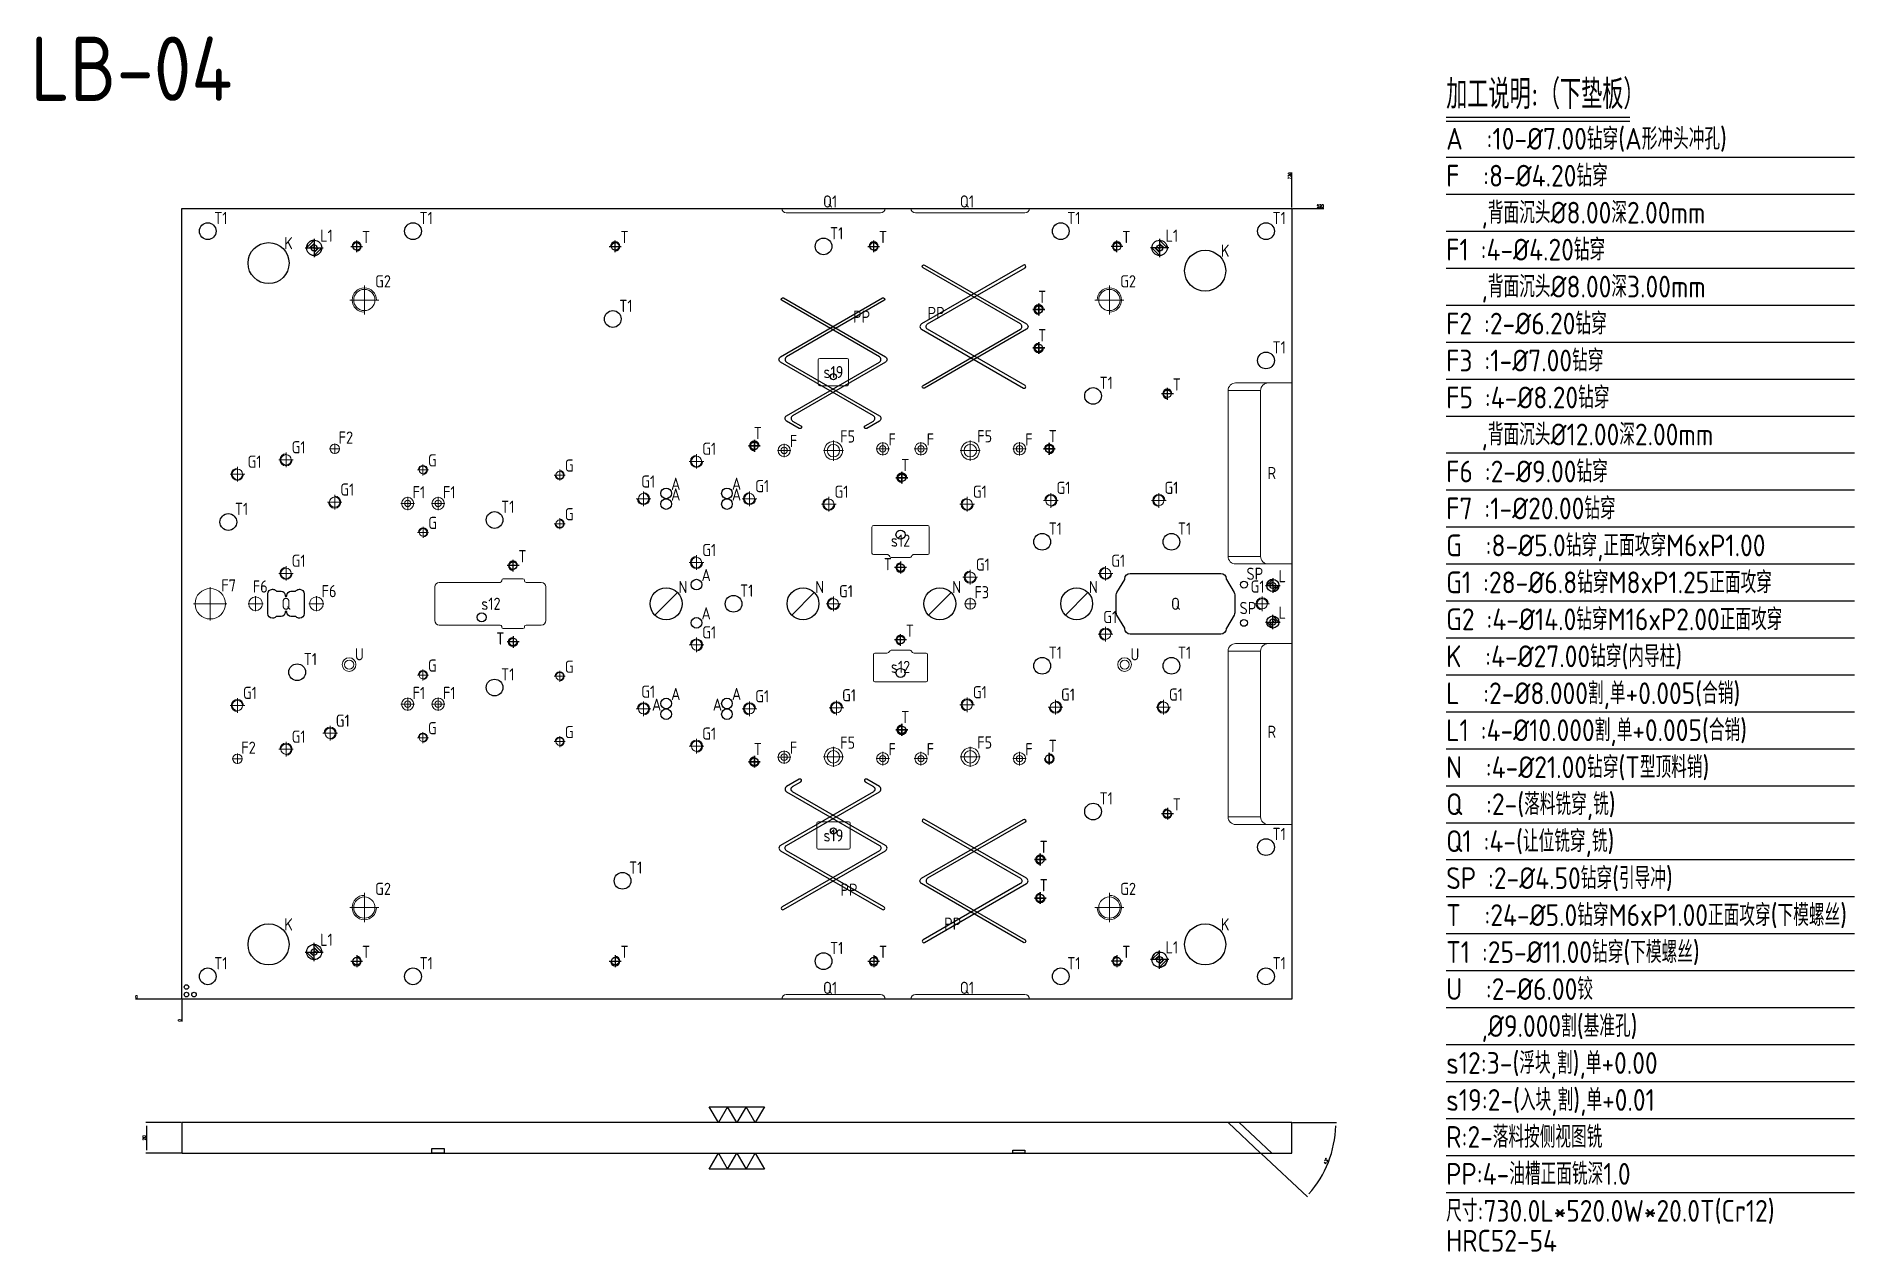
# Model space of a CAD drawing. Header units: millimetres. Extents: x 59063 to 60259, y -2394 to -1594.
import ezdxf
from ezdxf.enums import TextEntityAlignment as Align

# ---------------------------------------------------------------- set-up
doc = ezdxf.new("R2010")
doc.units = ezdxf.units.MM
for name, pattern in [('CENTER', [0]), ('DASHED', [0]), ('HIDDEN', [0])]:
    doc.linetypes.add(name, pattern=pattern)
for name, color, linetype in [('DIM', 4, 'Continuous'), ('LB', 7, 'Continuous'), ('LB_O', 40, 'Continuous'), ('LB_W', 1, 'Continuous'), ('TEXT', 4, 'Continuous')]:
    doc.layers.add(name, color=color, linetype=linetype)
doc.styles.add('gbenor', font='gbenor.shx', dxfattribs={"bigfont": 'gbcbig.shx'})
doc.styles.get("Standard").update_dxf_attribs({"font": 'txt.shx', "width": 0.85, "bigfont": 'ctxt.shx'})
doc.dimstyles.new('T-2-WX', dxfattribs={"dimtxt": 2, "dimasz": 2, "dimexe": 0.5, "dimexo": 0.5, "dimgap": 0.5, "dimtad": 1, "dimtxsty": 'Standard', "dimblk": 'OPEN30', "dimcen": 0, "dimazin": 3, "dimtfac": 1, "dimtmove": 0, "dimatfit": 3, "dimldrblk": 'OPEN30', "dimlwd": -1, "dimlwe": -1})

# ---------------------------------------------------------------- blocks, each defined once
blk = doc.blocks.new('*D7581')
at = {"layer": 'Defpoints', "color": 0}
for p in [(59158.7, -2227.5), (59158.7, -2227.5), (59158.7, -2240.5)]:
    blk.add_point(p, dxfattribs=at)
at = {"layer": 'DIM', "color": 0}
blk.add_line((59158.7, -2228), (59158.7, -2242.1), dxfattribs=at)
at = {"layer": 'DIM', "color": 0, "insert": (59157.2, -2241.5), "char_height": 2, "attachment_point": 5, "rotation": 90}
blk.add_mtext('0', dxfattribs=at)
blk = doc.blocks.new('_Open30')
blk = doc.blocks.new('*D7582')
at = {"layer": 'Defpoints', "color": 0}
for p in [(59129.9, -2227.5), (59158.7, -2227.5), (59158.7, -2227.5)]:
    blk.add_point(p, dxfattribs=at)
at = {"layer": 'DIM', "color": 0}
blk.add_line((59158.2, -2227.5), (59128.2, -2227.5), dxfattribs=at)
at = {"layer": 'DIM', "color": 0, "insert": (59128.8, -2226), "char_height": 2, "attachment_point": 5}
blk.add_mtext('0', dxfattribs=at)
blk = doc.blocks.new('*D7583')
at = {"layer": 'Defpoints', "color": 0}
for p in [(59888.7, -1707.5), (59904.7, -1707.5), (59158.7, -2227.5)]:
    blk.add_point(p, dxfattribs=at)
at = {"layer": 'DIM', "color": 0}
blk.add_line((59889.2, -1707.5), (59909.6, -1707.5), dxfattribs=at)
at = {"layer": 'DIM', "color": 0, "insert": (59907.4, -1706), "char_height": 2, "attachment_point": 5}
blk.add_mtext('520', dxfattribs=at)
blk = doc.blocks.new('*D7584')
at = {"layer": 'Defpoints', "color": 0}
for p in [(59888.7, -1688.8), (59888.7, -1707.5), (59158.7, -2227.5)]:
    blk.add_point(p, dxfattribs=at)
at = {"layer": 'DIM', "color": 0}
blk.add_line((59888.7, -1707), (59888.7, -1683.9), dxfattribs=at)
at = {"layer": 'DIM', "color": 0, "insert": (59887.2, -1686.1), "char_height": 2, "attachment_point": 5, "rotation": 90}
blk.add_mtext('730', dxfattribs=at)
blk = doc.blocks.new('*D7585')
at = {"layer": 'Defpoints', "color": 0}
for p in [(59158.7, -2308.7), (59135.4, -2328.7), (59158.7, -2328.7)]:
    blk.add_point(p, dxfattribs=at)
at = {"layer": 'DIM', "color": 0}
for p, q in [((59158.2, -2308.7), (59134.9, -2308.7)), ((59135.4, -2310.7), (59135.4, -2326.7)), ((59158.2, -2328.7), (59134.9, -2328.7))]:
    blk.add_line(p, q, dxfattribs=at)
at = {"layer": 'DIM', "color": 0, "insert": (59133.9, -2318.7), "char_height": 2, "attachment_point": 5, "rotation": 90}
blk.add_mtext('20', dxfattribs=at)
blk = doc.blocks.new('HENXIAO0')
at = {"color": 230}
for p, q in [((-0.6, 0), (0.6, 0)), ((-0.5, 0), (0, 0.5)), ((-0.3, 0), (0, 0.3)), ((-0.1, 0), (0, 0.1)), ((0, 0.6), (0, -0.6)), ((0.1, 0), (0, -0.1)), ((0.5, 0), (0, -0.5)), ((0.3, 0), (0, -0.3))]:
    blk.add_line(p, q, dxfattribs=at)
for start, end in [(90, 180), (270, 0)]:
    blk.add_arc((0, 0), 0.5, start, end, dxfattribs=at)
blk = doc.blocks.new('locater0')
for p, q in [((-0.6, 0), (0.6, 0)), ((-0.5, 0), (0, 0.5)), ((-0.3, 0), (0, 0.3)), ((-0.1, 0), (0, 0.1)), ((0, 0.6), (0, -0.6)), ((0.1, 0), (0, -0.1)), ((0.5, 0), (0, -0.5)), ((0.3, 0), (0, -0.3))]:
    blk.add_line(p, q)
for start, end in [(90, 180), (270, 0)]:
    blk.add_arc((0, 0), 0.5, start, end)
blk = doc.blocks.new('*D7586')
at = {"layer": 'Defpoints', "color": 0}
for p in [(59158.7, -2308.7), (59846.7, -2308.7), (59888.7, -2308.7), (59868.2, -2328.7), (59908.9, -2342.7)]:
    blk.add_point(p, dxfattribs=at)
at = {"layer": 'DIM', "color": 0}
for p, q in [((59889.2, -2308.7), (59918.1, -2308.7)), ((59868.5, -2329), (59898.9, -2357.4))]:
    blk.add_line(p, q, dxfattribs=at)
blk.add_arc((59846.7, -2308.7), 70.9, 318.6168, 358.3832, dxfattribs=at)
at = {"layer": 'DIM', "color": 0, "insert": (59911.2, -2334.1), "char_height": 2, "attachment_point": 5, "rotation": 68.5}
blk.add_mtext('43%%d', dxfattribs=at)

msp = doc.modelspace()

# ---------------------------------------------------------------- linework, layer by layer
at = {"layer": 'LB', "linetype": 'HIDDEN'}
for p, q in [((59846.712, -2308.693), (59868.159, -2328.693)), ((59854.043, -2308.693), (59875.491, -2328.693))]:
    msp.add_line(p, q, dxfattribs=at)
at = {"layer": 'LB'}
msp.add_lwpolyline([(59158.663, -2227.499), (59158.663, -1707.499), (59888.663, -1707.499), (59888.663, -2227.499)], close=True, dxfattribs=at)
at = {"layer": 'LB', "linetype": 'Continuous', "flags": 128}
msp.add_lwpolyline([(59888.663, -2308.693), (59158.663, -2308.693), (59158.663, -2328.693), (59888.663, -2328.693)], close=True, dxfattribs=at)
at = {"layer": 'LB', "linetype": 'HIDDEN'}
for points in [[(59323.161, -2328.693), (59323.161, -2325.693), (59331.161, -2325.693), (59331.161, -2328.693)], [(59705.163, -2328.693), (59705.163, -2326.693), (59713.163, -2326.693), (59713.163, -2328.693)]]:
    msp.add_lwpolyline(points, close=True, dxfattribs=at)
at = {"layer": 'LB_O', "color": 4, "linetype": 'CENTER', "ltscale": 0.005}
for p, q in [((59269.763, -1732.499), (59277.563, -1732.499)), ((59273.663, -1736.399), (59273.663, -1728.599)), ((59439.763, -1732.499), (59447.563, -1732.499)), ((59443.663, -1736.399), (59443.663, -1728.599)), ((59609.763, -1732.499), (59617.563, -1732.499)), ((59613.663, -1736.399), (59613.663, -1728.599)), ((59777.563, -1732.499), (59769.763, -1732.499)), ((59773.663, -1736.399), (59773.663, -1728.599)), ((59810.727, -1829.447), (59802.927, -1829.447)), ((59806.827, -1833.347), (59806.827, -1825.547)), ((59376.488, -1946.299), (59376.488, -1938.499)), ((59635.218, -1943.68), (59627.418, -1943.68)), ((59631.318, -1939.78), (59631.318, -1947.58)), ((59376.488, -1988.699), (59376.488, -1996.499)), ((59635.218, -1991.317), (59627.418, -1991.317)), ((59631.318, -1995.217), (59631.318, -1987.417)), ((59806.827, -2101.651), (59806.827, -2109.451)), ((59810.727, -2105.551), (59802.927, -2105.551)), ((59273.663, -2198.599), (59273.663, -2206.399)), ((59443.663, -2198.599), (59443.663, -2206.399)), ((59613.663, -2198.599), (59613.663, -2206.399)), ((59773.663, -2198.599), (59773.663, -2206.399)), ((59269.763, -2202.499), (59277.563, -2202.499)), ((59439.763, -2202.499), (59447.563, -2202.499)), ((59609.763, -2202.499), (59617.563, -2202.499)), ((59777.563, -2202.499), (59769.763, -2202.499))]:
    msp.add_line(p, q, dxfattribs=at)
at = {"layer": 'LB_O', "color": 4, "linetype": 'CENTER', "lineweight": 15}
for p, q in [((59288.263, -1767.754), (59269.063, -1767.754)), ((59278.663, -1777.354), (59278.663, -1758.154)), ((59759.063, -1767.754), (59778.263, -1767.754)), ((59768.663, -1777.354), (59768.663, -1758.154)), ((59259.163, -1868.962, 0), (59259.163, -1862.142, 0)), ((59554.734, -1871.05), (59554.734, -1862.25)), ((59587.163, -1860.221), (59587.163, -1873.421)), ((59619.593, -1870.05), (59619.593, -1861.25)), ((59644.734, -1870.05), (59644.734, -1861.25)), ((59677.163, -1860.221), (59677.163, -1873.421)), ((59709.593, -1870.05), (59709.593, -1861.25)), ((59231.963, -1872.852), (59222.363, -1872.852)), ((59227.163, -1868.052), (59227.163, -1877.652)), ((59255.753, -1865.552, 0), (59262.573, -1865.552, 0)), ((59317.163, -1883.052), (59317.163, -1875.852)), ((59501.963, -1873.852), (59492.363, -1873.852)), ((59497.163, -1869.052), (59497.163, -1878.652)), ((59559.134, -1866.65), (59550.334, -1866.65)), ((59580.563, -1866.821), (59593.763, -1866.821)), ((59623.993, -1865.65), (59615.193, -1865.65)), ((59649.134, -1865.65), (59640.334, -1865.65)), ((59670.563, -1866.821), (59683.763, -1866.821)), ((59713.993, -1865.65), (59705.193, -1865.65)), ((59199.963, -1882.358), (59190.363, -1882.358)), ((59195.163, -1877.558), (59195.163, -1887.158)), ((59313.563, -1879.452), (59320.763, -1879.452)), ((59403.563, -1882.852), (59410.763, -1882.852)), ((59407.163, -1879.252), (59407.163, -1886.452)), ((59254.363, -1900.648), (59263.963, -1900.648)), ((59259.163, -1895.848), (59259.163, -1905.448)), ((59307.166, -1905.901), (59307.166, -1897.101)), ((59327.161, -1905.901), (59327.161, -1897.101)), ((59457.508, -1898.419), (59467.108, -1898.419)), ((59462.308, -1893.619), (59462.308, -1903.219)), ((59536.819, -1898.419), (59527.219, -1898.419)), ((59532.019, -1893.619), (59532.019, -1903.219)), ((59584.163, -1897.28), (59584.163, -1906.88)), ((59675.163, -1897.28), (59675.163, -1906.88)), ((59725.363, -1899.519), (59734.963, -1899.519)), ((59730.163, -1904.319), (59730.163, -1894.719)), ((59805.963, -1899.519), (59796.363, -1899.519)), ((59801.163, -1904.319), (59801.163, -1894.719)), ((59311.566, -1901.501), (59302.766, -1901.501)), ((59322.761, -1901.501), (59331.561, -1901.501)), ((59407.163, -1911.252), (59407.163, -1918.452)), ((59588.963, -1902.08), (59579.363, -1902.08)), ((59679.963, -1902.08), (59670.363, -1902.08)), ((59313.733, -1920.595), (59320.933, -1920.595)), ((59317.333, -1924.195), (59317.333, -1916.995)), ((59403.563, -1914.852), (59410.763, -1914.852)), ((59497.163, -1935.619), (59497.163, -1945.219)), ((59231.963, -1947.499), (59222.363, -1947.499)), ((59227.163, -1942.699), (59227.163, -1952.299)), ((59501.963, -1940.419), (59492.363, -1940.419)), ((59677.163, -1945.199), (59677.163, -1954.799)), ((59770.963, -1947.499), (59761.363, -1947.499)), ((59766.163, -1942.699), (59766.163, -1952.299)), ((59177.333, -1978.499), (59177.333, -1956.499)), ((59681.963, -1949.999), (59672.363, -1949.999)), ((59166.333, -1967.499), (59188.333, -1967.499)), ((59202.213, -1967.499), (59212.113, -1967.499)), ((59207.163, -1972.449), (59207.163, -1962.549)), ((59242.213, -1967.499), (59252.113, -1967.499)), ((59247.163, -1972.449), (59247.163, -1962.549)), ((59591.963, -1967.499), (59582.363, -1967.499)), ((59587.163, -1962.699), (59587.163, -1972.299)), ((59673.313, -1967.499), (59681.013, -1967.499)), ((59677.163, -1971.349), (59677.163, -1963.649)), ((59873.963, -1967.499), (59864.363, -1967.499)), ((59869.163, -1972.299), (59869.163, -1962.699)), ((59766.163, -1992.299), (59766.163, -1982.699)), ((59492.363, -1994.579), (59501.963, -1994.579)), ((59497.163, -1999.379), (59497.163, -1989.779)), ((59770.963, -1987.499), (59761.363, -1987.499)), ((59313.563, -2014.407), (59320.763, -2014.407)), ((59317.163, -2018.007), (59317.163, -2010.807)), ((59403.563, -2015.146), (59410.763, -2015.146)), ((59407.163, -2018.746), (59407.163, -2011.546)), ((59195.163, -2039.15), (59195.163, -2029.55)), ((59307.166, -2029.097), (59307.166, -2037.897)), ((59327.161, -2029.097), (59327.161, -2037.897)), ((59462.308, -2041.379), (59462.308, -2031.779)), ((59532.019, -2041.379), (59532.019, -2031.779)), ((59589.163, -2040.717), (59589.163, -2031.117)), ((59675.163, -2038.717), (59675.163, -2029.117)), ((59733.163, -2030.679), (59733.163, -2040.279)), ((59804.163, -2030.679), (59804.163, -2040.279)), ((59199.963, -2034.35), (59190.363, -2034.35)), ((59311.566, -2033.497), (59302.766, -2033.497)), ((59322.761, -2033.497), (59331.561, -2033.497)), ((59457.508, -2036.579), (59467.108, -2036.579)), ((59536.819, -2036.579), (59527.219, -2036.579)), ((59593.963, -2035.917), (59584.363, -2035.917)), ((59679.963, -2033.917), (59670.363, -2033.917)), ((59728.363, -2035.479), (59737.963, -2035.479)), ((59808.963, -2035.479), (59799.363, -2035.479)), ((59251.363, -2052.64), (59260.963, -2052.64)), ((59256.163, -2057.44), (59256.163, -2047.84)), ((59313.563, -2055.546), (59320.763, -2055.546)), ((59317.163, -2059.146), (59317.163, -2051.946)), ((59407.163, -2061.746), (59407.163, -2054.546)), ((59497.163, -2065.946), (59497.163, -2056.346)), ((59195.163, -2066.036, 0), (59195.163, -2072.856, 0)), ((59222.363, -2063.146), (59231.963, -2063.146)), ((59227.163, -2067.946), (59227.163, -2058.346)), ((59403.563, -2058.146), (59410.763, -2058.146)), ((59492.363, -2061.146), (59501.963, -2061.146)), ((59559.134, -2068.348), (59550.334, -2068.348)), ((59554.734, -2063.948), (59554.734, -2072.748)), ((59580.563, -2068.177), (59593.763, -2068.177)), ((59587.163, -2074.777), (59587.163, -2061.577)), ((59619.593, -2064.948), (59619.593, -2073.748)), ((59644.734, -2064.948), (59644.734, -2073.748)), ((59670.563, -2068.177), (59683.763, -2068.177)), ((59677.163, -2074.777), (59677.163, -2061.577)), ((59709.593, -2064.948), (59709.593, -2073.748)), ((59198.573, -2069.446, 0), (59191.753, -2069.446, 0)), ((59623.993, -2069.348), (59615.193, -2069.348)), ((59649.134, -2069.348), (59640.334, -2069.348)), ((59713.993, -2069.348), (59705.193, -2069.348)), ((59278.663, -2157.644), (59278.663, -2176.844)), ((59768.663, -2157.644), (59768.663, -2176.844)), ((59288.263, -2167.244), (59269.063, -2167.244)), ((59759.063, -2167.244), (59778.263, -2167.244))]:
    msp.add_line(p, q, dxfattribs=at)
at = {"layer": 'LB_O', "lineweight": 15}
for p, q in [((59846.712, -1827.325), (59868.159, -1827.325)), ((59888.659, -1827.325), (59888.663, -1827.325)), ((59846.712, -2107.672), (59868.159, -2107.672))]:
    msp.add_line(p, q, dxfattribs=at)
at = {"layer": 'LB_O'}
for p, q in [((59484.588, -1960.074), (59469.739, -1974.924)), ((59574.588, -1960.074), (59559.739, -1974.924)), ((59664.588, -1960.074), (59649.739, -1974.924)), ((59754.588, -1960.074), (59739.739, -1974.924))]:
    msp.add_line(p, q, dxfattribs=at)
at = {"layer": 'LB_O', "linetype": 'Continuous', "lineweight": 18}
for points in [[(59553.163, -1707.499, 0.41421356), (59556.163, -1710.499), (59618.163, -1710.499, 0.41421356), (59621.163, -1707.499)], [(59638.163, -1707.499, 0.41421356), (59641.163, -1710.499), (59713.163, -1710.499, 0.41421356), (59716.163, -1707.499)], [(59553.163, -2227.499, -0.41421356), (59556.163, -2224.499), (59618.163, -2224.499, -0.41421356), (59621.163, -2227.499)], [(59638.163, -2227.499, -0.41421356), (59641.163, -2224.499), (59713.163, -2224.499, -0.41421356), (59716.163, -2227.499)]]:
    msp.add_lwpolyline(points, format="xyb", dxfattribs=at)
at = {"layer": 'LB_O'}
for points in [[(59649.108, -1786.965, -0.57735027), (59649.108, -1783.501), (59713.174, -1746.513, 1), (59712.174, -1744.781), (59645.108, -1783.501, 0.57735027), (59645.108, -1786.965), (59712.174, -1825.685, 1), (59713.174, -1823.953)], [(59710.174, -1786.965, 0.57735027), (59710.174, -1783.501), (59646.108, -1746.513, -1), (59647.108, -1744.781), (59714.174, -1783.501, -0.57735027), (59714.174, -1786.965), (59647.108, -1825.685, -1), (59646.108, -1823.953)], [(59608.062, -1850.42), (59613.424, -1847.325, 0.57735027), (59613.424, -1843.86), (59552.358, -1808.604, -0.57735027), (59552.358, -1805.14), (59619.424, -1766.42, -1), (59620.424, -1768.152), (59556.358, -1805.14, 0.57735027), (59556.358, -1808.604), (59617.424, -1843.86, -0.57735027), (59617.424, -1847.325), (59609.062, -1852.152, -1)], [(59564.72, -1852.152), (59556.358, -1847.325, -0.57735027), (59556.358, -1843.86), (59617.424, -1808.604, 0.57735027), (59617.424, -1805.14), (59553.358, -1768.152, -1), (59554.358, -1766.42), (59621.424, -1805.14, -0.57735027), (59621.424, -1808.604), (59560.358, -1843.86, 0.57735027), (59560.358, -1847.325), (59565.72, -1850.42, -1)], [(59725.214, -1774.02, 2.41421356), (59722.214, -1777.02, -2.41421356)], [(59725.214, -1799.28, -2.41421356), (59722.214, -1796.28, 2.41421356)], [(59538.163, -1863.65, 2.41421356), (59535.163, -1866.65, -2.41421356)], [(59726.163, -1865.65, -2.41421356), (59729.163, -1868.65, 2.41421356)], [(59635.163, -1884.6, 2.41421356), (59632.163, -1887.6, -2.41421356)], [(59635.163, -2050.398, -2.41421356), (59632.163, -2047.398, 2.41421356)], [(59538.163, -2071.348, -2.41421356), (59535.163, -2068.348, 2.41421356)], [(59726.163, -2069.348, 2.41421356), (59729.163, -2066.348, -2.41421356)], [(59608.062, -2084.578), (59613.424, -2087.673, -0.57735027), (59613.424, -2091.138), (59552.358, -2126.394, 0.57735027), (59552.358, -2129.858), (59619.424, -2168.578, 1), (59620.424, -2166.846), (59556.358, -2129.858, -0.57735027), (59556.358, -2126.394), (59617.424, -2091.138, 0.57735027), (59617.424, -2087.673), (59609.062, -2082.846, 1)], [(59564.72, -2082.846), (59556.358, -2087.673, 0.57735027), (59556.358, -2091.138), (59617.424, -2126.394, -0.57735027), (59617.424, -2129.858), (59553.358, -2166.846, 1), (59554.358, -2168.578), (59621.424, -2129.858, 0.57735027), (59621.424, -2126.394), (59560.358, -2091.138, -0.57735027), (59560.358, -2087.673), (59565.72, -2084.578, 1)], [(59649.108, -2148.033, 0.57735027), (59649.108, -2151.497), (59713.174, -2188.485, -1), (59712.174, -2190.217), (59645.108, -2151.497, -0.57735027), (59645.108, -2148.033), (59712.174, -2109.313, -1), (59713.174, -2111.045)], [(59710.174, -2148.033, -0.57735027), (59710.174, -2151.497), (59646.108, -2188.485, 1), (59647.108, -2190.217), (59714.174, -2151.497, 0.57735027), (59714.174, -2148.033), (59647.108, -2109.313, 1), (59646.108, -2111.045)], [(59726.214, -2135.718, 2.41421356), (59723.214, -2138.718, -2.41421356)], [(59726.214, -2160.978, -2.41421356), (59723.214, -2157.978, 2.41421356)]]:
    msp.add_lwpolyline(points, format="xyb", close=True, dxfattribs=at)
at = {"layer": 'LB_O', "color": 4, "linetype": 'CENTER', "ltscale": 0.005}
for points in [[(59726.114, -1774.02), (59718.314, -1774.02)], [(59722.214, -1777.92), (59722.214, -1770.12)], [(59726.114, -1799.28), (59718.314, -1799.28)], [(59722.214, -1795.38), (59722.214, -1803.18)], [(59539.063, -1863.65), (59531.263, -1863.65)], [(59535.163, -1867.55), (59535.163, -1859.75)], [(59729.163, -1869.55), (59729.163, -1861.75)], [(59725.263, -1865.65), (59733.063, -1865.65)], [(59636.063, -1884.6), (59628.263, -1884.6)], [(59632.163, -1888.5), (59632.163, -1880.7)], [(59636.063, -2050.398), (59628.263, -2050.398)], [(59632.163, -2046.498), (59632.163, -2054.298)], [(59535.163, -2067.448), (59535.163, -2075.248)], [(59729.163, -2065.448), (59729.163, -2073.248)], [(59539.063, -2071.348), (59531.263, -2071.348)], [(59727.114, -2135.718), (59719.314, -2135.718)], [(59723.214, -2139.618), (59723.214, -2131.818)], [(59727.114, -2160.978), (59719.314, -2160.978)], [(59723.214, -2157.078), (59723.214, -2164.878)]]:
    msp.add_lwpolyline(points, close=True, dxfattribs=at)
at = {"layer": 'LB_O', "lineweight": 15}
for points in [[(59851.712, -1941.325, -0.41421356), (59846.712, -1936.325), (59846.712, -1827.325, -0.41421356), (59851.712, -1822.325), (59888.659, -1822.325), (59888.659, -1941.325)], [(59873.159, -1941.325, -0.41421356), (59868.159, -1936.325), (59868.159, -1827.325, -0.41421356), (59873.159, -1822.325), (59888.659, -1822.325), (59888.659, -1941.325)], [(59851.712, -1993.672, 0.41421356), (59846.712, -1998.672), (59846.712, -2107.672, 0.41421356), (59851.712, -2112.672), (59888.659, -2112.672), (59888.659, -1993.672)], [(59873.159, -1993.672, 0.41421356), (59868.159, -1998.672), (59868.159, -2107.672, 0.41421356), (59873.159, -2112.672), (59888.659, -2112.672), (59888.659, -1993.672)]]:
    msp.add_lwpolyline(points, format="xyb", close=True, dxfattribs=at)
for points in [[(59846.712, -1936.325), (59868.159, -1936.325)], [(59888.659, -1936.325), (59888.663, -1936.325)], [(59846.712, -1998.672), (59868.159, -1998.672)]]:
    msp.add_lwpolyline(points, dxfattribs=at)
at = {"layer": 'LB_O', "color": 4, "linetype": 'CENTER', "ltscale": 0.005}
for points in [[(59380.388, -1942.399), (59372.588, -1942.399)], [(59380.388, -1992.599), (59372.588, -1992.599)]]:
    msp.add_lwpolyline(points, dxfattribs=at)
at = {"layer": 'LB_O'}
for points in [[(59379.488, -1942.399, 2.41421356), (59376.488, -1945.399)], [(59379.488, -1992.599, -2.41421356), (59376.488, -1989.599)]]:
    msp.add_lwpolyline(points, format="xyb", dxfattribs=at)
at = {"layer": 'LB_O', "linetype": 'Continuous'}
for points in [[(59773.591, -1960.091), (59778.721, -1951.541, 0.13593296), (59778.863, -1951.027), (59778.863, -1950.999, -0.41421356), (59782.363, -1947.499), (59841.963, -1947.499, -0.41421356), (59845.463, -1950.999), (59845.463, -1951.027, 0.13592992), (59845.606, -1951.541), (59850.736, -1960.091, -0.13593296), (59851.163, -1961.635), (59851.163, -1973.363, -0.13593296), (59850.736, -1974.907), (59845.606, -1983.456, 0.13593296), (59845.463, -1983.971), (59845.463, -1983.999, -0.41421356), (59841.963, -1987.499), (59782.363, -1987.499, -0.41421356), (59778.863, -1983.999), (59778.863, -1983.971, 0.13592992), (59778.721, -1983.456), (59773.591, -1974.907, -0.13593296), (59773.163, -1973.363), (59773.163, -1961.635, -0.13593296)], [(59233.612, -1975.92, 0.19454443), (59233.265, -1975.779), (59230.413, -1975.779, -0.41421356), (59227.663, -1973.029), (59227.663, -1972.499), (59226.663, -1972.499), (59226.663, -1973.029, -0.41421356), (59223.913, -1975.779), (59221.062, -1975.779, 0.19454443), (59220.714, -1975.92), (59220.47, -1976.156, -0.19454443), (59218.385, -1976.999), (59218.163, -1976.999, -0.41421356), (59215.163, -1973.999), (59215.163, -1960.999, -0.41421356), (59218.163, -1957.999), (59218.385, -1957.999, -0.19454443), (59220.47, -1958.842), (59220.714, -1959.078, 0.19454443), (59221.062, -1959.219), (59223.913, -1959.219, -0.41421356), (59226.663, -1961.969), (59226.663, -1962.499), (59227.663, -1962.499), (59227.663, -1961.969, -0.41421356), (59230.413, -1959.219), (59233.265, -1959.219, 0.19454443), (59233.612, -1959.078), (59233.857, -1958.842, -0.19454443), (59235.942, -1957.999), (59236.163, -1957.999, -0.41421356), (59239.163, -1960.999), (59239.163, -1973.999, -0.41421356), (59236.163, -1976.999), (59235.942, -1976.999, -0.19454443), (59233.857, -1976.156)]]:
    msp.add_lwpolyline(points, format="xyb", close=True, dxfattribs=at)
at = {"layer": 'LB_O'}
for centre, radius in [((59175.663, -1722.499), 5.5), ((59310.663, -1722.499), 5.5), ((59736.663, -1722.499), 5.5), ((59871.663, -1722.499), 5.5), ((59215.663, -1743.499), 13.5), ((59273.663, -1732.499), 2.5), ((59443.663, -1732.499), 2.5), ((59580.663, -1732.499), 5.5), ((59613.663, -1732.499), 2.5), ((59773.663, -1732.499), 2.5), ((59831.663, -1748.499), 13.5), ((59442.067, -1780.24), 5.5), ((59722.214, -1774.02), 2.5), ((59722.214, -1799.28), 2.5), ((59871.663, -1807.499), 5.5), ((59757.913, -1830.846), 5.5), ((59806.827, -1829.447), 2.5), ((59535.163, -1863.65), 2.5), ((59729.163, -1865.65), 2.5), ((59632.163, -1884.6), 2.5), ((59477.163, -1894.919), 3.5), ((59477.163, -1901.919), 3.5), ((59517.163, -1894.919), 3.5), ((59517.163, -1901.919), 3.5), ((59189.213, -1913.741), 5.5), ((59364.329, -1912.402), 5.5), ((59724.446, -1926.719), 5.5), ((59809.446, -1926.719), 5.5), ((59376.488, -1942.399), 2.5), ((59631.318, -1943.68), 2.5), ((59497.163, -1954.919), 3.5), ((59521.48, -1967.499), 5.5), ((59497.163, -1980.079), 3.5), ((59376.488, -1992.599), 2.5), ((59631.318, -1991.317), 2.5), ((59234.502, -2012.529), 5.5), ((59724.446, -2008.278), 5.5), ((59809.446, -2008.278), 5.5), ((59364.329, -2022.596), 5.5), ((59477.163, -2033.079), 3.5), ((59517.163, -2033.079), 3.5), ((59477.163, -2040.079), 3.5), ((59517.163, -2040.079), 3.5), ((59632.163, -2050.398), 2.5), ((59729.163, -2069.348), 2.5), ((59535.163, -2071.348), 2.5), ((59757.913, -2104.152), 5.5), ((59806.827, -2105.551), 2.5), ((59871.663, -2127.499), 5.5), ((59723.214, -2135.718), 2.5), ((59448.474, -2149.634), 5.5), ((59723.214, -2160.978), 2.5), ((59215.663, -2191.499), 13.5), ((59831.663, -2191.499), 13.5), ((59273.663, -2202.499), 2.5), ((59443.663, -2202.499), 2.5), ((59580.663, -2202.499), 5.5), ((59613.663, -2202.499), 2.5), ((59773.663, -2202.499), 2.5), ((59175.663, -2212.499), 5.5), ((59310.663, -2212.499), 5.5), ((59736.663, -2212.499), 5.5), ((59871.663, -2212.499), 5.5)]:
    msp.add_circle(centre, radius, dxfattribs=at)
at = {"layer": 'LB_O', "color": 3}
for centre, radius in [((59245.663, -1733.499), 2), ((59801.663, -1733.499), 2), ((59587.163, -1818.152), 2), ((59631.318, -1922.06), 3), ((59876.163, -1955.499), 2), ((59355.877, -1976.36), 3), ((59876.163, -1979.499), 2), ((59631.318, -2012.937), 3), ((59587.163, -2116.846), 2), ((59245.663, -2196.499), 2), ((59801.663, -2201.499), 2)]:
    msp.add_circle(centre, radius, dxfattribs=at)
at = {"layer": 'LB_O', "linetype": 'Continuous', "lineweight": 15}
for centre, radius in [((59278.663, -1767.754), 7), ((59768.663, -1767.754), 7), ((59259.163, -1865.552, 0), 3.1), ((59554.734, -1866.65), 2.1), ((59587.163, -1866.821), 4.1), ((59619.593, -1865.65), 2.1), ((59644.734, -1865.65), 2.1), ((59677.163, -1866.821), 4.1), ((59709.593, -1865.65), 2.1), ((59227.163, -1872.852), 3.4), ((59317.163, -1879.452), 2.5), ((59497.163, -1873.852), 3.4), ((59195.163, -1882.358), 3.4), ((59407.163, -1882.852), 2.5), ((59259.163, -1900.648), 3.4), ((59307.166, -1901.501), 2.1), ((59327.161, -1901.501), 2.1), ((59462.308, -1898.419), 3.4), ((59532.019, -1898.419), 3.4), ((59584.163, -1902.08), 3.4), ((59675.163, -1902.08), 3.4), ((59730.163, -1899.519), 3.4), ((59801.163, -1899.519), 3.4), ((59407.163, -1914.852), 2.5), ((59317.333, -1920.595), 2.5), ((59497.163, -1940.419), 3.4), ((59227.163, -1947.499), 3.4), ((59677.163, -1949.999), 3.4), ((59766.163, -1947.499), 3.4), ((59177.333, -1967.499), 10), ((59207.163, -1967.499), 4.5), ((59247.163, -1967.499), 4.5), ((59587.163, -1967.499), 3.4), ((59677.163, -1967.499), 3.5), ((59869.163, -1967.499), 3.4), ((59766.163, -1987.499), 3.4), ((59497.163, -1994.579), 3.4), ((59317.163, -2014.407), 2.5), ((59407.163, -2015.146), 2.5), ((59195.163, -2034.35), 3.4), ((59307.166, -2033.497), 2.1), ((59327.161, -2033.497), 2.1), ((59589.163, -2035.917), 3.4), ((59675.163, -2033.917), 3.4), ((59733.163, -2035.479), 3.4), ((59804.163, -2035.479), 3.4), ((59462.308, -2036.579), 3.4), ((59532.019, -2036.579), 3.4), ((59256.163, -2052.64), 3.4), ((59317.163, -2055.546), 2.5), ((59407.163, -2058.146), 2.5), ((59195.163, -2069.446, 0), 3.1), ((59227.163, -2063.146), 3.4), ((59497.163, -2061.146), 3.4), ((59554.734, -2068.348), 2.1), ((59587.163, -2068.177), 4.1), ((59619.593, -2069.348), 2.1), ((59644.734, -2069.348), 2.1), ((59677.163, -2068.177), 4.1), ((59709.593, -2069.348), 2.1), ((59278.663, -2167.244), 7), ((59768.663, -2167.244), 7)]:
    msp.add_circle(centre, radius, dxfattribs=at)
at = {"layer": 'LB_O', "color": 52, "linetype": 'DASHED', "lineweight": 15}
for centre, radius in [((59554.734, -1866.65), 4), ((59587.163, -1866.821), 6), ((59619.593, -1865.65), 4), ((59644.734, -1865.65), 4), ((59677.163, -1866.821), 6), ((59709.593, -1865.65), 4), ((59307.166, -1901.501), 4), ((59327.161, -1901.501), 4), ((59307.166, -2033.497), 4), ((59327.161, -2033.497), 4), ((59554.734, -2068.348), 4), ((59587.163, -2068.177), 6), ((59619.593, -2069.348), 4), ((59644.734, -2069.348), 4), ((59677.163, -2068.177), 6), ((59709.593, -2069.348), 4)]:
    msp.add_circle(centre, radius, dxfattribs=at)
at = {"layer": 'LB_O', "linetype": 'Continuous'}
for centre, radius in [((59477.163, -1967.499), 10.5), ((59567.163, -1967.499), 10.5), ((59657.163, -1967.499), 10.5), ((59747.163, -1967.499), 10.5), ((59857.163, -1954.919), 2.25), ((59857.163, -1980.079), 2.25)]:
    msp.add_circle(centre, radius, dxfattribs=at)
at = {"layer": 'LB_O', "linetype": 'Continuous', "lineweight": 18}
for centre in [(59268.663, -2007.499), (59778.663, -2007.499)]:
    msp.add_circle(centre, 3, dxfattribs=at)
at = {"layer": 'LB_O'}
for centre, start, end in [((59273.663, -1732.499), 270, 180), ((59443.663, -1732.499), 270, 180), ((59613.663, -1732.499), 270, 180), ((59773.663, -1732.499), 0, 270), ((59806.827, -1829.447), 0, 270), ((59631.318, -1943.68), 90, 0), ((59631.318, -1991.317), 0, 270), ((59806.827, -2105.551), 90, 0), ((59273.663, -2202.499), 180, 90), ((59443.663, -2202.499), 180, 90), ((59613.663, -2202.499), 180, 90), ((59773.663, -2202.499), 90, 0)]:
    msp.add_arc(centre, 3, start, end, dxfattribs=at)
at = {"layer": 'LB_O', "linetype": 'Continuous', "lineweight": 15}
for centre, radius, start, end in [((59278.663, -1767.754), 8, 0, 270), ((59768.663, -1767.754), 8, 270, 180), ((59227.163, -1872.852), 4, 90, 0), ((59317.163, -1879.452), 3, 270, 180), ((59497.163, -1873.852), 4, 90, 0), ((59195.163, -1882.358), 4, 90, 0), ((59407.163, -1882.852), 3, 180, 90), ((59259.163, -1900.648), 4, 180, 90), ((59462.308, -1898.419), 4, 180, 90), ((59532.019, -1898.419), 4, 90, 0), ((59584.163, -1902.08), 4, 90, 0), ((59675.163, -1902.08), 4, 90, 0), ((59730.163, -1899.519), 4, 270, 180), ((59801.163, -1899.519), 4, 0, 270), ((59407.163, -1914.852), 3, 180, 90), ((59317.333, -1920.595), 3, 270, 180), ((59497.163, -1940.419), 4, 90, 0), ((59227.163, -1947.499), 4, 90, 0), ((59677.163, -1949.999), 4, 90, 0), ((59766.163, -1947.499), 4, 90, 0), ((59587.163, -1967.499), 4, 90, 0), ((59869.163, -1967.499), 4, 0, 270), ((59766.163, -1987.499), 4, 0, 270), ((59497.163, -1994.579), 4, 270, 180), ((59317.163, -2014.407), 3, 270, 180), ((59407.163, -2015.146), 3, 270, 180), ((59195.163, -2034.35), 4, 0, 270), ((59462.308, -2036.579), 4, 270, 180), ((59532.019, -2036.579), 4, 0, 270), ((59589.163, -2035.917), 4, 0, 270), ((59675.163, -2033.917), 4, 0, 270), ((59733.163, -2035.479), 4, 180, 90), ((59804.163, -2035.479), 4, 90, 0), ((59256.163, -2052.64), 4, 270, 180), ((59317.163, -2055.546), 3, 270, 180), ((59407.163, -2058.146), 3, 270, 180), ((59227.163, -2063.146), 4, 270, 180), ((59497.163, -2061.146), 4, 270, 180), ((59278.663, -2167.244), 8, 90, 0), ((59768.663, -2167.244), 8, 180, 90)]:
    msp.add_arc(centre, radius, start, end, dxfattribs=at)
at = {"layer": 'LB_W', "linetype": 'Continuous', "lineweight": 15}
for points in [[(59577.163, -1807.152), (59577.163, -1823.152, 0.41421356), (59578.163, -1824.152), (59596.163, -1824.152, 0.41421356), (59597.163, -1823.152), (59597.163, -1807.152, 0.41421356), (59596.163, -1806.152), (59578.163, -1806.152, 0.41421356)], [(59649.168, -1935.1), (59640.316, -1935.1, 0.31447738), (59638.457, -1936.398, -0.31447738), (59637.594, -1937), (59625.043, -1937, -0.31447738), (59624.179, -1936.398, 0.31447738), (59622.321, -1935.1), (59613.468, -1935.1, -0.41421356), (59612.498, -1934.13), (59612.498, -1917.03, -0.41421356), (59613.468, -1916.06), (59649.168, -1916.06, -0.41421356), (59650.138, -1917.03), (59650.138, -1934.13, -0.41421356)], [(59369.018, -1982.549), (59369.018, -1982.899, 0.41421356), (59369.988, -1983.869), (59382.988, -1983.869, 0.41421356), (59383.958, -1982.899), (59383.958, -1982.549, -0.41421356), (59384.988, -1981.519), (59395.037, -1981.519, 0.41421356), (59398.007, -1978.549), (59398.007, -1956.449, 0.41421356), (59395.037, -1953.479), (59384.988, -1953.479, -0.41421356), (59383.958, -1952.449), (59383.958, -1952.099, 0.41421356), (59382.988, -1951.129), (59369.988, -1951.129, 0.41421356), (59369.018, -1952.099), (59369.018, -1952.449, -0.41421356), (59367.988, -1953.479), (59327.939, -1953.479, 0.41421356), (59324.969, -1956.449), (59324.969, -1978.549, 0.41421356), (59327.939, -1981.519), (59367.988, -1981.519, -0.41421356)], [(59648.168, -1999.897), (59640.316, -1999.897, -0.31447738), (59638.457, -1998.6, 0.31447738), (59637.594, -1997.997), (59625.043, -1997.997, 0.31447738), (59624.179, -1998.6, -0.31447738), (59622.321, -1999.897), (59614.468, -1999.897, 0.41421356), (59613.498, -2000.867), (59613.498, -2017.967, 0.41421356), (59614.468, -2018.937), (59648.168, -2018.937, 0.41421356), (59649.138, -2017.967), (59649.138, -2000.867, 0.41421356)], [(59576.163, -2127.846), (59576.163, -2111.846, -0.41421356), (59577.163, -2110.846), (59597.163, -2110.846, -0.41421356), (59598.163, -2111.846), (59598.163, -2127.846, -0.41421356), (59597.163, -2128.846), (59577.163, -2128.846, -0.41421356)]]:
    msp.add_lwpolyline(points, format="xyb", close=True, dxfattribs=at)
at = {"layer": 'LB_W', "linetype": 'Continuous'}
for centre in [(59245.663, -1733.499), (59801.663, -1733.499), (59245.663, -2196.499), (59801.663, -2201.499)]:
    msp.add_circle(centre, 5, dxfattribs=at)
at = {"layer": 'LB_W', "color": 1}
for centre in [(59876.163, -1955.499), (59876.163, -1979.499)]:
    msp.add_circle(centre, 4, dxfattribs=at)
at = {"layer": 'LB_W', "linetype": 'Continuous', "lineweight": 18}
for centre in [(59268.663, -2007.499), (59778.663, -2007.499)]:
    msp.add_circle(centre, 4.5, dxfattribs=at)
at = {"layer": 'TEXT', "color": 3}
for p, q in [((59990.166, -1647.626), (60110.974, -1647.626)), ((59990.166, -1650.129), (60110.974, -1650.129)), ((59990.166, -1673.867), (60258.799, -1673.867)), ((59990.166, -1698.177), (60258.799, -1698.177)), ((59990.166, -1722.487), (60258.799, -1722.487)), ((59990.166, -1746.797), (60258.799, -1746.797)), ((59990.166, -1771.107), (60258.799, -1771.107)), ((59990.166, -1795.417), (60258.799, -1795.417)), ((59990.166, -1819.727), (60258.799, -1819.727)), ((59990.166, -1844.037), (60258.799, -1844.037)), ((59990.166, -1868.347), (60258.799, -1868.347)), ((59990.166, -1892.657), (60258.799, -1892.657)), ((59990.166, -1916.967), (60258.799, -1916.967)), ((59990.166, -1941.277), (60258.799, -1941.277)), ((59990.166, -1965.587), (60258.799, -1965.587)), ((59990.166, -1989.897), (60258.799, -1989.897)), ((59990.166, -2014.207), (60258.799, -2014.207)), ((59990.166, -2038.517), (60258.799, -2038.517)), ((59990.166, -2062.827), (60258.799, -2062.827)), ((59990.166, -2087.137), (60258.799, -2087.137)), ((59990.166, -2111.447), (60258.799, -2111.447)), ((59990.166, -2135.757), (60258.799, -2135.757)), ((59990.166, -2160.067), (60258.799, -2160.067)), ((59990.166, -2184.377), (60258.799, -2184.377)), ((59990.166, -2208.687), (60258.799, -2208.687)), ((59990.166, -2232.997), (60258.799, -2232.997)), ((59990.166, -2257.307), (60258.799, -2257.307)), ((59990.166, -2281.617), (60258.799, -2281.617)), ((59990.166, -2305.927), (60258.799, -2305.927)), ((59990.166, -2330.237), (60258.799, -2330.237)), ((59990.166, -2354.547), (60258.799, -2354.547))]:
    msp.add_line(p, q, dxfattribs=at)
at = {"layer": 'TEXT', "color": 4}
for points in [[(59541.85, -2298.193), (59535.788, -2308.693), (59529.726, -2298.193), (59523.663, -2308.693), (59517.601, -2298.193), (59511.539, -2308.693), (59505.477, -2298.193), (59541.85, -2298.193)], [(59505.477, -2339.193), (59511.539, -2328.693), (59517.601, -2339.193), (59523.663, -2328.693), (59529.726, -2339.193), (59535.788, -2328.693), (59541.85, -2339.193), (59505.477, -2339.193)]]:
    msp.add_lwpolyline(points, close=True, dxfattribs=at)
for centre in [(59161.663, -2219.499), (59161.663, -2224.499), (59166.663, -2224.499)]:
    msp.add_circle(centre, 1.5, dxfattribs=at)

# ---------------------------------------------------------------- block references
at = {"layer": 'LB_W', "linetype": 'Continuous', "yscale": 10, "zscale": 10}
for p, xscale in [((59245.663, -1733.499), 10), ((59801.663, -1733.499), -10)]:
    msp.add_blockref('locater0', p, dxfattribs=dict(at, xscale=xscale))
at = {"layer": 'LB_W', "color": 1, "xscale": 8, "yscale": 8, "zscale": 8}
msp.add_blockref('HENXIAO0', (59876.163, -1955.499), dxfattribs=at)
at = {"layer": 'LB_W', "color": 1, "xscale": -8, "yscale": 8, "zscale": 8, "rotation": 180}
msp.add_blockref('HENXIAO0', (59876.163, -1979.499), dxfattribs=at)
at = {"layer": 'LB_W', "linetype": 'Continuous', "yscale": 10, "zscale": 10}
for p, xscale, rotation in [((59245.663, -2196.499), -10, 179.9999999999802), ((59801.663, -2201.499), 10, 180.0000000000196)]:
    msp.add_blockref('locater0', p, dxfattribs=dict(at, xscale=xscale, rotation=rotation))

# ---------------------------------------------------------------- texts
at = {"layer": 'TEXT', "linetype": 'Continuous', "lineweight": 20, "style": 'gbenor'}
msp.add_text('LB-04', height=42.2498, dxfattribs=at).set_placement((59059.103, -1636.79))
at = {"layer": 'TEXT', "color": 4, "style": 'gbenor'}
for s, height, p in [('加工说明:（下垫板）', 19.305, (59990.166, -1642.121)), ('A  :10-%%c7.00钻穿(A形冲头冲孔)', 14.3, (59990.166, -1668.862)), ('F  :8-%%c4.20钻穿', 14.3, (59990.166, -1693.172)), ('   ,背面沉头%%c8.00深2.00mm', 14.3, (59990.166, -1717.482)), ('F1 :4-%%c4.20钻穿', 14.3, (59990.166, -1741.792)), ('   ,背面沉头%%c8.00深3.00mm', 14.3, (59990.166, -1766.102)), ('F2 :2-%%c6.20钻穿', 14.3, (59990.166, -1790.412)), ('F3 :1-%%c7.00钻穿', 14.3, (59990.166, -1814.722)), ('F5 :4-%%C8.20钻穿', 14.3, (59990.166, -1839.032)), ('   ,背面沉头%%c12.00深2.00mm', 14.3, (59990.166, -1863.342)), ('F6 :2-%%c9.00钻穿', 14.3, (59990.166, -1887.652)), ('F7 :1-%%c20.00钻穿', 14.3, (59990.166, -1911.962)), ('G  :8-%%C5.0钻穿,正面攻穿M6xP1.00 ', 14.3, (59990.166, -1936.272)), ('G1 :28-%%c6.8钻穿M8xP1.25正面攻穿', 14.3, (59990.166, -1960.582)), ('G2 :4-%%c14.0钻穿M16xP2.00正面攻穿', 14.3, (59990.166, -1984.892)), ('K  :4-%%c27.00钻穿(内导柱)', 14.3, (59990.166, -2009.202)), ('N  :4-%%c21.00钻穿(T型顶料销)', 14.3, (59990.166, -2082.132)), ('Q  :2-(落料铣穿,铣)', 14.3, (59990.166, -2106.442)), ('Q1 :4-(让位铣穿,铣)', 14.3, (59990.166, -2130.752)), ('SP :2-%%c4.50钻穿(引导冲)', 14.3, (59990.166, -2155.062)), ('T  :24-%%C5.0钻穿M6xP1.00正面攻穿(下模螺丝)', 14.3, (59990.166, -2179.372)), ('T1 :25-%%c11.00钻穿(下模螺丝)', 14.3, (59990.166, -2203.682)), ('R:2-落料按侧视图铣', 14.3, (59990.166, -2325.232)), ('PP:4-油槽正面铣深1.0', 14.3, (59990.166, -2349.542)), ('尺寸:730.0L*520.0W*20.0T(Cr12)', 14.3, (59990.166, -2373.852)), ('HRC52-54', 14.3, (59990.166, -2393.505))]:
    msp.add_text(s, height=height, dxfattribs=at).set_placement(p)
for s, p in [('T1', (59184.314, -1713.849)), ('T1', (59319.314, -1713.849)), ('Q1 ', (59587.163, -1702.962)), ('Q1 ', (59677.163, -1702.967)), ('T1', (59745.314, -1713.849)), ('T1', (59880.314, -1713.849)), ('L1', (59253.724, -1725.438)), ('T1', (59589.314, -1723.849)), ('L1', (59809.724, -1725.438)), ('K', (59228.804, -1730.359)), ('T', (59279.792, -1726.371)), ('T', (59449.792, -1726.371)), ('T', (59619.792, -1726.371)), ('T', (59779.792, -1726.371)), ('K', (59844.804, -1735.359)), ('G2', (59290.948, -1755.469)), ('G2', (59780.948, -1755.469)), ('T1', (59450.717, -1771.59)), ('T', (59724.457, -1765.649)), ('PP', (59605.709, -1778.715)), ('PP', (59654.695, -1776.271)), ('T', (59724.457, -1790.909)), ('T1', (59880.314, -1798.849)), ('s19', (59587.163, -1815.152)), ('T1', (59766.563, -1822.196)), ('T', (59812.956, -1823.318)), ('T', (59537.407, -1855.279)), ('F5', (59596.501, -1857.484)), ('F5', (59686.639, -1857.346)), ('T', (59731.407, -1857.279)), ('G1', (59235.441, -1864.575)), ('F2', (59266.494, -1858.221, 0)), ('G1', (59505.441, -1865.575)), ('F', (59560.909, -1860.475)), ('F', (59625.769, -1859.475)), ('F', (59650.909, -1859.475)), ('F', (59715.769, -1859.475)), ('G1', (59206.441, -1874.081)), ('G', (59323.414, -1873.202)), ('G', (59413.414, -1876.602)), ('T', (59634.407, -1876.229)), ('G1', (59267.441, -1892.371)), ('G1', (59465.338, -1887.112)), ('A', (59483.457, -1888.626)), ('A', (59523.457, -1888.626)), ('G1', (59540.296, -1890.142)), ('G1', (59738.441, -1891.242)), ('G1', (59809.441, -1891.242)), ('R', (59875.494, -1881.5)), ('T1', (59197.863, -1905.09)), ('F1', (59314.52, -1894.147)), ('F1', (59334.514, -1894.147)), ('T1', (59372.979, -1903.752)), ('A', (59483.457, -1895.626)), ('A', (59523.457, -1895.626)), ('G1', (59592.441, -1893.803)), ('G1', (59683.441, -1893.803)), ('G', (59323.583, -1914.345)), ('G', (59413.414, -1908.602)), ('s12', (59631.318, -1925.98)), ('T1', (59733.096, -1918.069)), ('T1', (59818.096, -1918.069)), ('G1', (59235.441, -1939.222)), ('T', (59382.616, -1936.27)), ('G1', (59505.441, -1932.142)), ('G1', (59774.441, -1939.222)), ('A', (59503.457, -1948.626)), ('T', (59622.947, -1941.437)), ('G1', (59685.441, -1941.722)), ('SP', (59864.316, -1947.766)), ('L', (59882.339, -1949.324)), ('F7', (59189.401, -1955.431)), ('F6', (59210.2, -1956.167)), ('F6', (59255.459, -1959.203)), ('N', (59488.171, -1956.492)), ('T1', (59530.13, -1958.849)), ('N', (59578.171, -1956.492)), ('G1', (59595.441, -1959.222)), ('N', (59668.171, -1956.492)), ('F3', (59684.733, -1959.93)), ('N', (59758.171, -1956.492)), ('G1', (59866.134, -1956.192)), ('Q', (59227.163, -1967.499)), ('s12', (59361.929, -1967.499)), ('A', (59503.457, -1973.786)), ('G1', (59769.193, -1976.192)), ('Q', (59812.163, -1967.499)), ('SP', (59859.782, -1970.308)), ('L', (59882.339, -1973.324)), ('G1', (59505.441, -1986.302)), ('T', (59637.447, -1985.189)), ('U', (59275.428, -2000.734)), ('T', (59368.117, -1990.356)), ('T1', (59733.096, -1999.628)), ('U', (59785.428, -2000.734)), ('T1', (59818.096, -1999.628)), ('T1', (59243.152, -2003.878)), ('G', (59323.414, -2008.157)), ('G', (59413.414, -2008.896)), ('s12', (59631.318, -2009.003)), ('T1', (59372.979, -2013.946)), ('G1', (59203.441, -2026.072)), ('F1', (59314.52, -2026.143)), ('F1', (59334.514, -2026.143)), ('G1', (59465.338, -2025.272)), ('A', (59470.87, -2033.786)), ('A', (59483.457, -2026.786)), ('A', (59510.87, -2033.786)), ('A', (59523.457, -2026.786)), ('G1', (59540.296, -2028.302)), ('G1', (59597.441, -2027.64)), ('G1', (59683.441, -2025.64)), ('G1', (59741.441, -2027.202)), ('G1', (59812.441, -2027.202)), ('G1', (59264.441, -2044.362)), ('T', (59634.407, -2042.026)), ('G1', (59235.441, -2054.869)), ('G', (59323.414, -2049.296)), ('G', (59413.414, -2051.896)), ('G1', (59505.441, -2052.869)), ('F5', (59596.501, -2058.84)), ('F5', (59686.639, -2058.702)), ('R', (59875.494, -2051.684)), ('F2', (59202.494, -2062.115, 0)), ('T', (59537.407, -2062.976)), ('F', (59560.909, -2062.172)), ('F', (59625.769, -2063.172)), ('F', (59650.909, -2063.172)), ('F', (59715.769, -2063.172)), ('T', (59731.407, -2060.976)), ('T1', (59766.563, -2095.502)), ('T', (59812.956, -2099.423)), ('s19', (59587.163, -2119.846)), ('T1', (59880.314, -2118.849)), ('T', (59725.457, -2127.346)), ('T1', (59457.125, -2140.984)), ('G2', (59290.948, -2154.96)), ('PP', (59597.384, -2155.527)), ('T', (59725.457, -2152.606)), ('G2', (59780.948, -2154.96)), ('K', (59228.804, -2178.359)), ('PP', (59665.585, -2177.886)), ('K', (59844.804, -2178.359)), ('L1', (59253.724, -2188.438)), ('T1', (59184.314, -2203.849)), ('T', (59279.792, -2196.371)), ('T1', (59319.314, -2203.849)), ('T', (59449.792, -2196.371)), ('T1', (59589.314, -2193.849)), ('T', (59619.792, -2196.371)), ('T1', (59745.314, -2203.849)), ('T', (59779.792, -2196.371)), ('L1', (59809.724, -2193.438)), ('T1', (59880.314, -2203.849)), ('Q1 ', (59587.163, -2220.036)), ('Q1 ', (59677.163, -2220.031))]:
    msp.add_text(s, height=8, dxfattribs=at).set_placement(p, align=Align.MIDDLE_CENTER)
at = {"layer": 'TEXT', "color": 1, "style": 'gbenor'}
for s, p in [('L  :2-%%c8.000割,单+0.005(合销)', (59990.166, -2033.512)), ('L1 :4-%%c10.000割,单+0.005(合销)', (59990.166, -2057.822)), ('   ,%%c9.000割(基准孔)', (59990.166, -2252.302)), ('s12:3-(浮块,割),单+0.00', (59990.166, -2276.612)), ('s19:2-(入块,割),单+0.01', (59990.166, -2300.922))]:
    msp.add_text(s, height=14.3, dxfattribs=at).set_placement(p)
at = {"layer": 'TEXT', "color": 2, "style": 'gbenor'}
msp.add_text('U  :2-%%c6.00铰', height=14.3, dxfattribs=at).set_placement((59990.166, -2227.992))

# ---------------------------------------------------------------- dimensions: what is measured, and where the dimension line sits
at = {"layer": 'DIM', "color": 4}
for feature_location, offset, dtype, origin, picture, middle in [((59888.663, -1707.499), (0, 18.728), 1, (59158.663, -2227.499), '*D7584', (59887.163, -1686.085)), ((59888.663, -1707.499), (16.035, 0), 0, (59158.663, -2227.499), '*D7583', (59907.384, -1705.999)), ((59158.663472062, -2227.498972353), (-28.781222351, 0), 0, (59158.663472062, -2227.498972353), '*D7582', (59128.815583044, -2225.998972353)), ((59158.663472062, -2227.498972353), (0, -12.952557852), 1, (59158.663472062, -2227.498972353), '*D7581', (59157.163472062, -2241.518196871))]:
    dim = msp.add_ordinate_dim(feature_location=feature_location, offset=offset, dtype=dtype, origin=origin, dimstyle='T-2-WX', dxfattribs=at)
    dim.commit()
    dim.dimension.update_dxf_attribs({"geometry": picture, "text_midpoint": middle})
dim = msp.add_linear_dim(base=(59135.401, -2328.693), p1=(59158.663, -2308.693), p2=(59158.663, -2328.693), angle=90, dimstyle='T-2-WX', dxfattribs=at)
dim.commit()
dim.dimension.update_dxf_attribs({"geometry": '*D7585', "text_midpoint": (59133.901, -2318.693)})
dim = msp.add_angular_dim_2l(base=(59908.901, -2342.694), line1=((59888.663, -2308.693), (59158.663, -2308.693)), line2=((59846.712, -2308.693), (59868.159, -2328.693)), dimstyle='T-2-WX', dxfattribs=at)
dim.commit()
dim.dimension.update_dxf_attribs({"geometry": '*D7586', "text_midpoint": (59911.217, -2334.103)})

doc.saveas('drawing.dxf')
